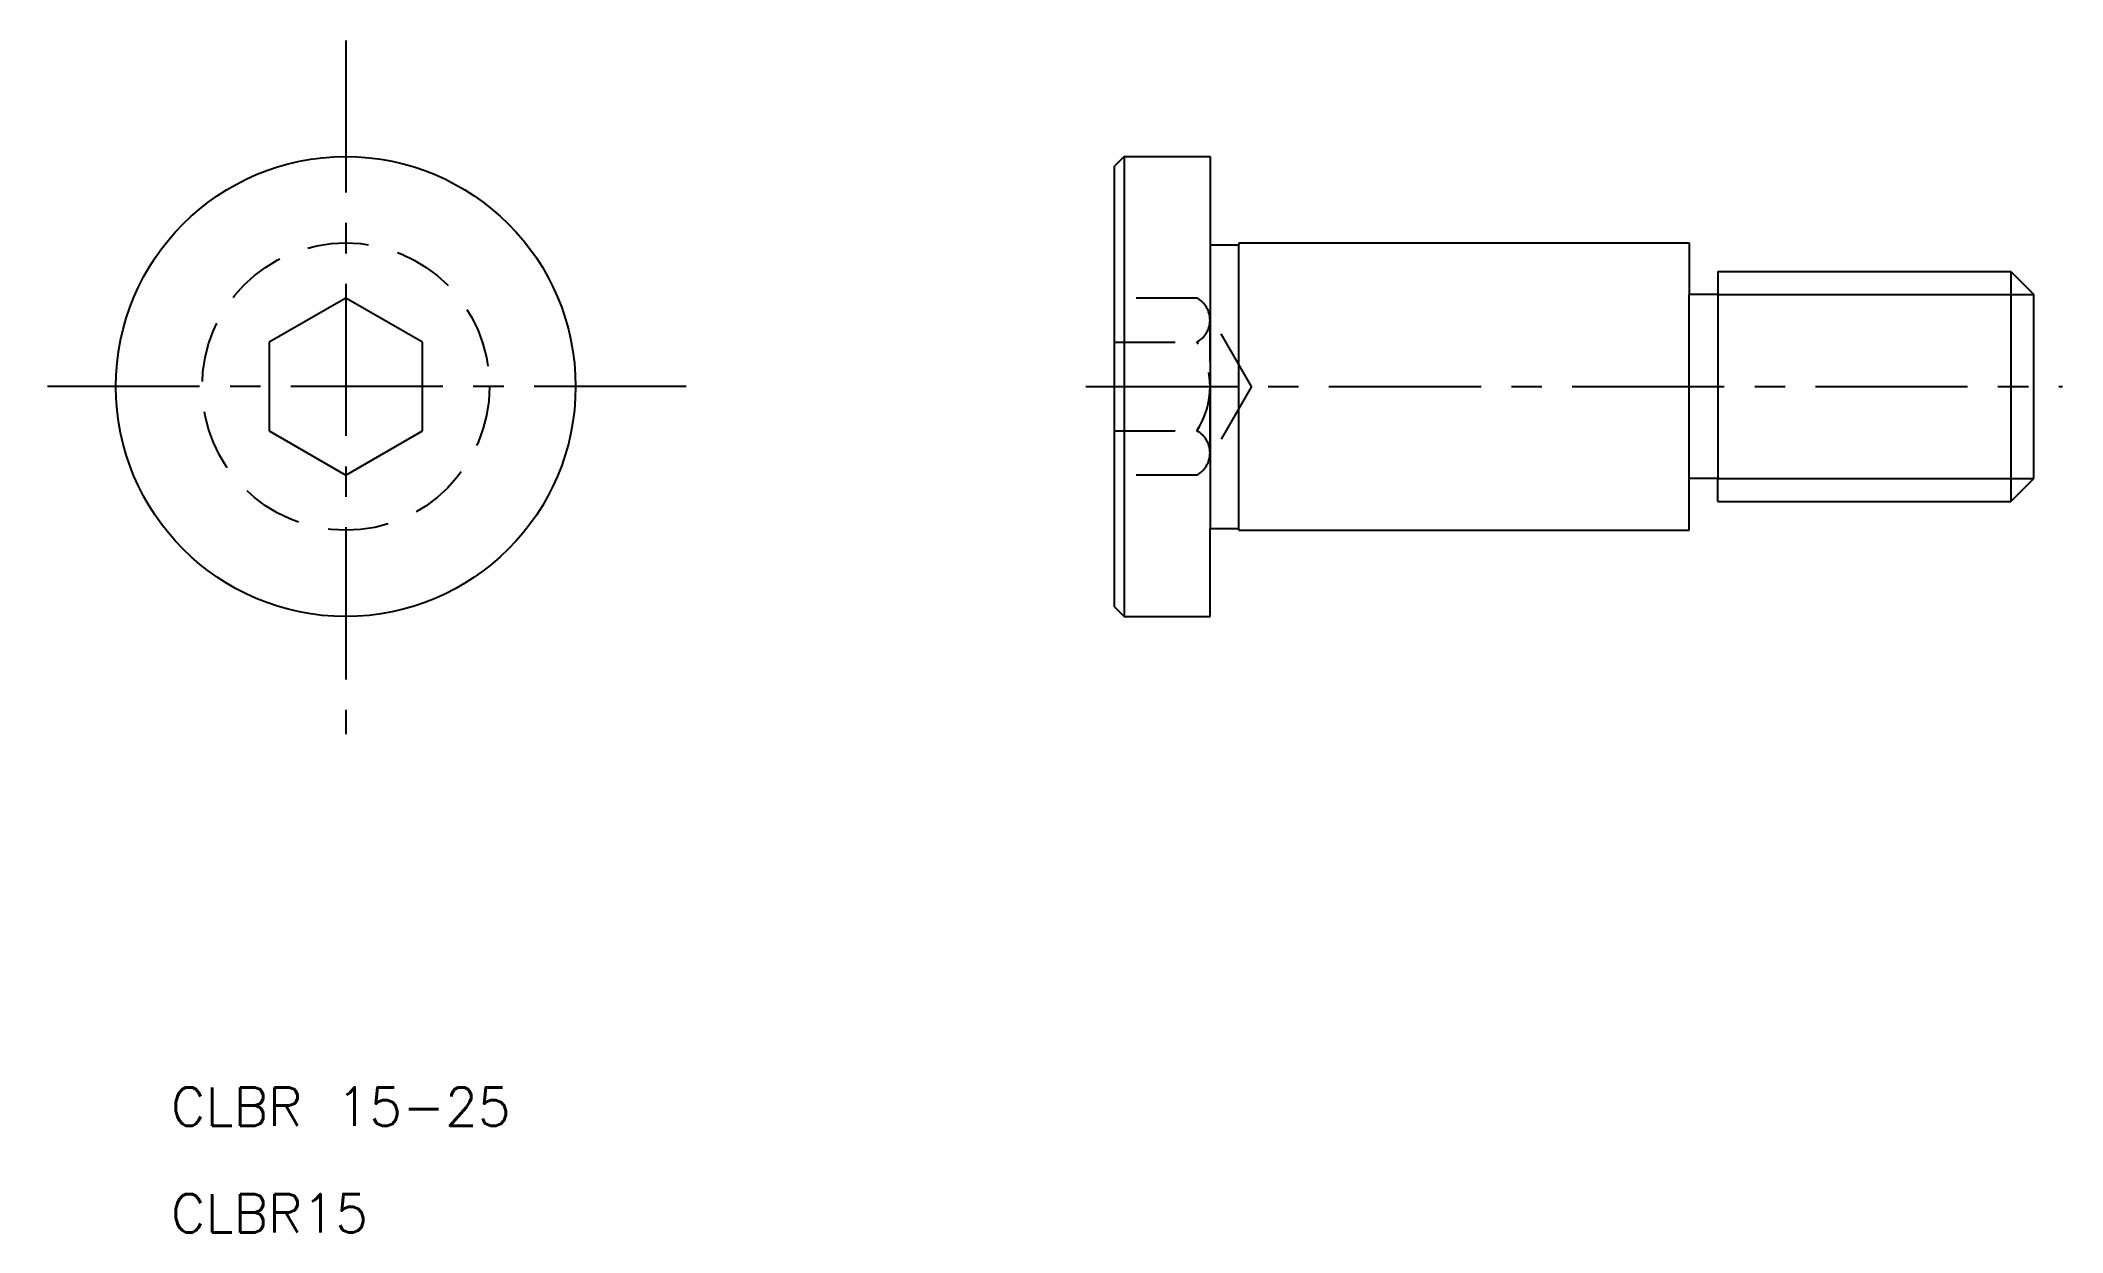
# Model space of a CAD drawing. Extents: x -41 to 64, y -357 to 0.
# Drawn here: x -41.2 to 64.4, y -356.9 to -294.7 of the extents above; entities outside this region: 1.
import ezdxf

# ---------------------------------------------------------------- set-up
doc = ezdxf.new("R2010")
doc.units = 0
doc.header["$LTSCALE"] = 0.25
doc.linetypes.add('CENTER', pattern=[50.8, 31.75, -6.35, 6.35, -6.35])
doc.linetypes.add('DASHED', pattern=[19.05, 12.7, -6.35])
doc.layers.get('0').update_dxf_attribs({"linetype": 'CONTINUOUS'})
doc.layers.add('CENTER', color=1, linetype='CENTER')
doc.styles.get("Standard").update_dxf_attribs({"font": 'txt.shx'})

msp = doc.modelspace()

# ---------------------------------------------------------------- linework, layer by layer
for p, q in [((15.41, -300.74), (14.91, -301.24)), ((15.41, -300.74), (15.41, -324.74)), ((15.41, -300.74), (19.91, -300.74)), ((19.91, -300.74), (19.91, -305.34)), ((14.91, -324.24), (14.91, -301.24)), ((19.91, -305.34), (19.91, -320.14)), ((19.91, -305.34), (21.41, -305.34)), ((21.41, -305.24), (44.91, -305.24)), ((21.41, -305.24), (21.41, -305.34)), ((21.41, -320.14), (21.41, -305.34)), ((44.91, -305.24), (44.91, -307.94)), ((46.41, -306.74), (61.71, -306.74)), ((46.41, -306.74), (46.41, -307.94)), ((61.71, -306.74), (61.71, -318.74)), ((61.71, -306.74), (62.91, -307.94)), ((-25.22, -308.12), (-29.22, -310.43)), ((-21.22, -310.43), (-25.22, -308.12)), ((46.41, -307.94), (44.91, -307.94)), ((44.91, -317.54), (44.91, -307.94)), ((46.41, -307.94), (46.41, -317.54)), ((62.91, -317.54), (62.91, -307.94)), ((-29.22, -310.43), (-29.22, -315.05)), ((-21.22, -315.05), (-21.22, -310.43)), ((-29.22, -315.05), (-25.22, -317.36)), ((-25.22, -317.36), (-21.22, -315.05)), ((46.41, -317.54), (44.91, -317.54)), ((44.91, -320.24), (44.91, -317.54)), ((46.41, -318.74), (46.41, -317.54)), ((61.71, -318.74), (62.91, -317.54)), ((46.41, -318.74), (61.71, -318.74)), ((19.91, -324.74), (19.91, -320.14)), ((19.91, -320.14), (21.41, -320.14)), ((21.41, -320.24), (21.41, -320.14)), ((21.41, -320.24), (44.91, -320.24)), ((14.91, -324.24), (15.41, -324.74)), ((15.41, -324.74), (19.91, -324.74))]:
    msp.add_line(p, q)
at = {"color": 3, "linetype": 'DASHED'}
for p, q in [((19.22, -308.12), (14.91, -308.12)), ((22.06, -312.74), (19.86, -308.92)), ((19.91, -316.2), (19.91, -309.27)), ((14.91, -310.43), (19.22, -310.43)), ((22.06, -312.74), (19.86, -316.56)), ((14.91, -315.05), (19.22, -315.05)), ((19.22, -317.36), (14.91, -317.36))]:
    msp.add_line(p, q, dxfattribs=at)
at = {"color": 3}
for p, q in [((46.41, -307.94), (62.91, -307.94)), ((46.41, -317.54), (62.91, -317.54))]:
    msp.add_line(p, q, dxfattribs=at)
msp.add_circle((-25.22, -312.74), 12)
at = {"color": 3, "linetype": 'DASHED'}
msp.add_circle((-25.22, -312.74), 7.5, dxfattribs=at)
for centre, radius, start, end in [((18.59, -309.27), 1.31, 298.5848, 61.4152), ((15.67, -312.74), 4.23, 326.9205, 33.0795), ((18.59, -316.2), 1.31, 298.5848, 61.4152)]:
    msp.add_arc(centre, radius, start, end, dxfattribs=at)
msp.add_point((0, 0))
at = {"layer": 'CENTER', "color": 1, "linetype": 'CENTER'}
for p, q in [((-25.22, -294.68), (-25.22, -330.87)), ((-7.45, -312.74), (-41.16, -312.74)), ((13.41, -312.74), (64.41, -312.74))]:
    msp.add_line(p, q, dxfattribs=at)

# ---------------------------------------------------------------- texts
for s, p in [('CLBR 15-25', (-34.34, -351.31)), ('CLBR15', (-34.34, -356.88))]:
    msp.add_text(s, height=2).set_placement(p)

doc.saveas('drawing.dxf')
